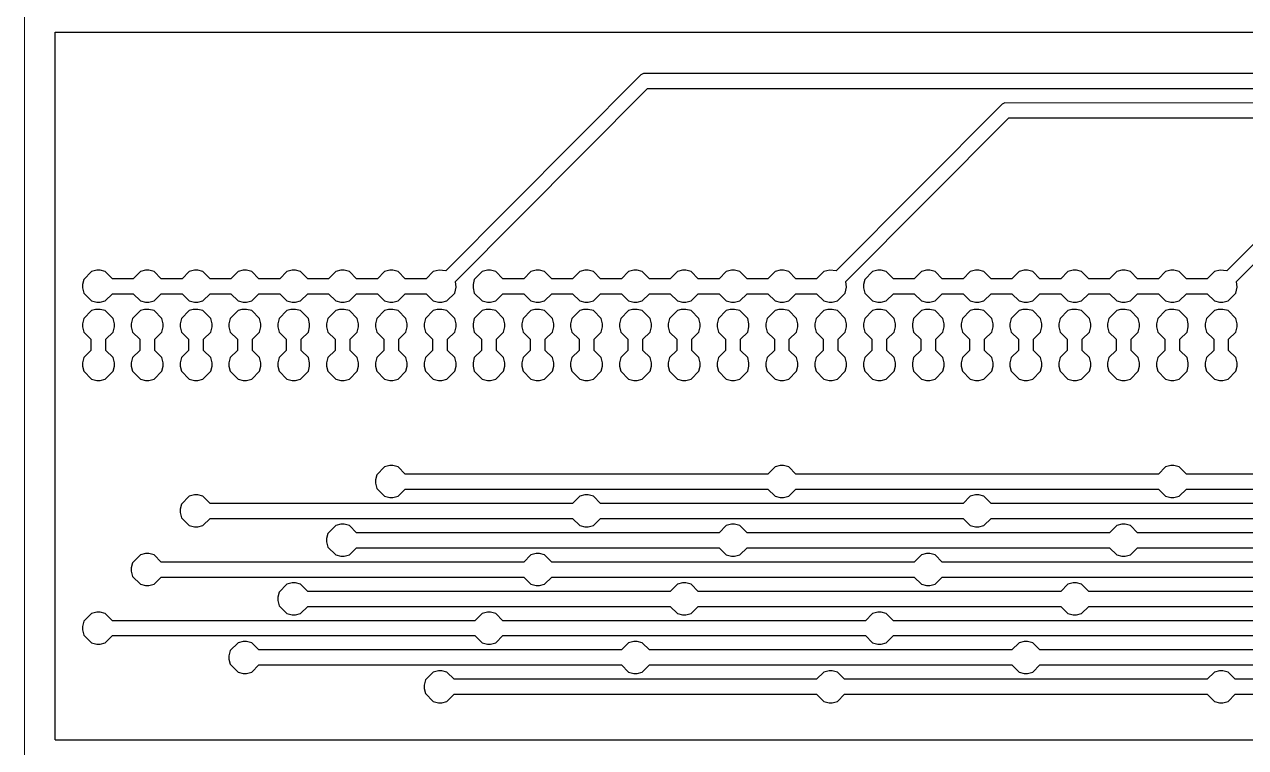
# Model space of a CAD drawing. Header units: millimetres. Extents: x -2 to 222, y 0 to 275.
# Drawn here: x -2 to 77.4, y 47.5 to 94.5 of the extents above; entities that cross this region are included whole.
import ezdxf

# ---------------------------------------------------------------- set-up
doc = ezdxf.new("R2010")
doc.units = ezdxf.units.MM
doc.layers.get('0').update_dxf_attribs({"linetype": 'CONTINUOUS', "lineweight": 5, "true_color": 0xffffff})
doc.layers.add('bottom', color=1, linetype='CONTINUOUS', lineweight=25, true_color=0xff0000)
doc.layers.add('plocica', color=7, linetype='CONTINUOUS', lineweight=25, true_color=0x000000)

msp = doc.modelspace()

# ---------------------------------------------------------------- linework, layer by layer
msp.add_line((-2, 0), (-2, 275))
at = {"layer": 'bottom'}
for points in [[(38.269333, 91.307), (38.269333, 91.307), (38.1, 91.222333), (25.4, 78.48), (24.976667, 78.522333), (24.595667, 78.437667), (24.13, 77.972), (22.775333, 77.972), (22.309667, 78.437667), (21.971, 78.522333), (21.759333, 78.522333), (21.420667, 78.437667), (20.955, 77.972), (19.600333, 77.972), (19.134667, 78.437667), (18.796, 78.522333), (18.584333, 78.522333), (18.245667, 78.437667), (17.78, 77.972), (16.425333, 77.972), (15.959667, 78.437667), (15.621, 78.522333), (15.409333, 78.522333), (15.070667, 78.437667), (14.605, 77.972), (13.250333, 77.972), (12.784667, 78.437667), (12.446, 78.522333), (12.234333, 78.522333), (11.895667, 78.437667), (11.43, 77.972), (10.075333, 77.972), (9.609667, 78.437667), (9.271, 78.522333), (9.059333, 78.522333), (8.720667, 78.437667), (8.255, 77.972), (6.900333, 77.972), (6.434667, 78.437667), (6.096, 78.522333), (5.884333, 78.522333), (5.545667, 78.437667), (5.08, 77.972), (3.725333, 77.972), (3.259667, 78.437667), (2.921, 78.522333), (2.709333, 78.522333), (2.370667, 78.437667), (1.862667, 77.929667), (1.778, 77.591), (1.778, 77.379333), (1.862667, 77.040667), (2.370667, 76.532667), (2.709333, 76.448), (2.921, 76.448), (3.259667, 76.532667), (3.725333, 76.998333), (5.08, 76.998333), (5.545667, 76.532667), (5.884333, 76.448), (6.096, 76.448), (6.434667, 76.532667), (6.900333, 76.998333), (8.255, 76.998333), (8.720667, 76.532667), (9.059333, 76.448), (9.271, 76.448), (9.609667, 76.532667), (10.075333, 76.998333), (11.43, 76.998333), (11.895667, 76.532667), (12.234333, 76.448), (12.446, 76.448), (12.784667, 76.532667), (13.250333, 76.998333), (14.605, 76.998333), (15.070667, 76.532667), (15.409333, 76.448), (15.621, 76.448), (15.959667, 76.532667), (16.425333, 76.998333), (17.78, 76.998333), (18.245667, 76.532667), (18.584333, 76.448), (18.796, 76.448), (19.134667, 76.532667), (19.600333, 76.998333), (20.955, 76.998333), (21.420667, 76.532667), (21.759333, 76.448), (21.971, 76.448), (22.309667, 76.532667), (22.775333, 76.998333), (24.13, 76.998333), (24.595667, 76.532667), (24.934333, 76.448), (25.146, 76.448), (25.484667, 76.532667), (25.992667, 77.040667), (26.077333, 77.421667), (26.035, 77.802667), (38.523333, 90.333333), (212.598, 90.333333)], [(213.106, 91.307), (38.269333, 91.307)], [(61.764333, 89.402), (61.764333, 89.402), (61.595, 89.317333), (50.8, 78.48), (50.376667, 78.522333), (49.995667, 78.437667), (49.53, 77.972), (48.175333, 77.972), (47.709667, 78.437667), (47.371, 78.522333), (47.159333, 78.522333), (46.820667, 78.437667), (46.355, 77.972), (45.000333, 77.972), (44.534667, 78.437667), (44.196, 78.522333), (43.984333, 78.522333), (43.645667, 78.437667), (43.18, 77.972), (41.825333, 77.972), (41.359667, 78.437667), (41.021, 78.522333), (40.809333, 78.522333), (40.470667, 78.437667), (40.005, 77.972), (38.650333, 77.972), (38.184667, 78.437667), (37.846, 78.522333), (37.634333, 78.522333), (37.295667, 78.437667), (36.83, 77.972), (35.475333, 77.972), (35.009667, 78.437667), (34.671, 78.522333), (34.459333, 78.522333), (34.120667, 78.437667), (33.655, 77.972), (32.300333, 77.972), (31.834667, 78.437667), (31.496, 78.522333), (31.284333, 78.522333), (30.945667, 78.437667), (30.48, 77.972), (29.125333, 77.972), (28.659667, 78.437667), (28.321, 78.522333), (28.109333, 78.522333), (27.770667, 78.437667), (27.262667, 77.929667), (27.178, 77.591), (27.178, 77.379333), (27.262667, 77.040667), (27.770667, 76.532667), (28.109333, 76.448), (28.321, 76.448), (28.659667, 76.532667), (29.125333, 76.998333), (30.48, 76.998333), (30.945667, 76.532667), (31.284333, 76.448), (31.496, 76.448), (31.834667, 76.532667), (32.300333, 76.998333), (33.655, 76.998333), (34.120667, 76.532667), (34.459333, 76.448), (34.671, 76.448), (35.009667, 76.532667), (35.475333, 76.998333), (36.83, 76.998333), (37.295667, 76.532667), (37.634333, 76.448), (37.846, 76.448), (38.184667, 76.532667), (38.650333, 76.998333), (40.005, 76.998333), (40.470667, 76.532667), (40.809333, 76.448), (41.021, 76.448), (41.359667, 76.532667), (41.825333, 76.998333), (43.18, 76.998333), (43.645667, 76.532667), (43.984333, 76.448), (44.196, 76.448), (44.534667, 76.532667), (45.000333, 76.998333), (46.355, 76.998333), (46.820667, 76.532667), (47.159333, 76.448), (47.371, 76.448), (47.709667, 76.532667), (48.175333, 76.998333), (49.53, 76.998333), (49.995667, 76.532667), (50.334333, 76.448), (50.546, 76.448), (50.884667, 76.532667), (51.392667, 77.040667), (51.477333, 77.421667), (51.435, 77.802667), (62.018333, 88.428333), (212.217, 88.428333)], [(212.555667, 89.359667), (61.764333, 89.402)], [(85.09, 87.412333), (76.2, 78.48), (75.776667, 78.522333), (75.395667, 78.437667), (74.93, 77.972), (73.575333, 77.972), (73.109667, 78.437667), (72.771, 78.522333), (72.559333, 78.522333), (72.220667, 78.437667), (71.755, 77.972), (70.400333, 77.972), (69.934667, 78.437667), (69.596, 78.522333), (69.384333, 78.522333), (69.045667, 78.437667), (68.58, 77.972), (67.225333, 77.972), (66.759667, 78.437667), (66.421, 78.522333), (66.209333, 78.522333), (65.870667, 78.437667), (65.405, 77.972), (64.050333, 77.972), (63.584667, 78.437667), (63.246, 78.522333), (63.034333, 78.522333), (62.695667, 78.437667), (62.23, 77.972), (60.875333, 77.972), (60.409667, 78.437667), (60.071, 78.522333), (59.859333, 78.522333), (59.520667, 78.437667), (59.055, 77.972), (57.700333, 77.972), (57.234667, 78.437667), (56.896, 78.522333), (56.684333, 78.522333), (56.345667, 78.437667), (55.88, 77.972), (54.525333, 77.972), (54.059667, 78.437667), (53.721, 78.522333), (53.509333, 78.522333), (53.170667, 78.437667), (52.662667, 77.929667), (52.578, 77.591), (52.578, 77.379333), (52.662667, 77.040667), (53.170667, 76.532667), (53.509333, 76.448), (53.721, 76.448), (54.059667, 76.532667), (54.525333, 76.998333), (55.88, 76.998333), (56.345667, 76.532667), (56.684333, 76.448), (56.896, 76.448), (57.234667, 76.532667), (57.700333, 76.998333), (59.055, 76.998333), (59.520667, 76.532667), (59.859333, 76.448), (60.071, 76.448), (60.409667, 76.532667), (60.875333, 76.998333), (62.23, 76.998333), (62.695667, 76.532667), (63.034333, 76.448), (63.246, 76.448), (63.584667, 76.532667), (64.050333, 76.998333), (65.405, 76.998333), (65.870667, 76.532667), (66.209333, 76.448), (66.421, 76.448), (66.759667, 76.532667), (67.225333, 76.998333), (68.58, 76.998333), (69.045667, 76.532667), (69.384333, 76.448), (69.596, 76.448), (69.934667, 76.532667), (70.400333, 76.998333), (71.755, 76.998333), (72.220667, 76.532667), (72.559333, 76.448), (72.771, 76.448), (73.109667, 76.532667), (73.575333, 76.998333), (74.93, 76.998333), (75.395667, 76.532667), (75.734333, 76.448), (75.946, 76.448), (76.284667, 76.532667), (76.792667, 77.040667), (76.877333, 77.421667), (76.835, 77.802667), (85.513333, 86.523333)], [(2.624667, 75.982333), (2.624667, 75.982333), (2.370667, 75.897667), (1.862667, 75.389667), (1.778, 75.051), (1.778, 74.839333), (1.862667, 74.500667), (2.328333, 74.035), (2.328333, 73.315333), (1.862667, 72.849667), (1.778, 72.511), (1.778, 72.299333), (1.862667, 71.960667), (2.370667, 71.452667), (2.709333, 71.368), (2.921, 71.368), (3.259667, 71.452667), (3.767667, 71.960667), (3.852333, 72.299333), (3.852333, 72.511), (3.767667, 72.849667), (3.302, 73.315333), (3.302, 74.035), (3.767667, 74.500667), (3.852333, 74.839333), (3.852333, 75.051), (3.767667, 75.389667), (3.259667, 75.897667), (2.921, 75.982333), (2.624667, 75.982333)], [(5.799667, 75.982333), (5.799667, 75.982333), (5.545667, 75.897667), (5.037667, 75.389667), (4.953, 75.051), (4.953, 74.839333), (5.037667, 74.500667), (5.503333, 74.035), (5.503333, 73.315333), (5.037667, 72.849667), (4.953, 72.511), (4.953, 72.299333), (5.037667, 71.960667), (5.545667, 71.452667), (5.884333, 71.368), (6.096, 71.368), (6.434667, 71.452667), (6.942667, 71.960667), (7.027333, 72.299333), (7.027333, 72.511), (6.942667, 72.849667), (6.477, 73.315333), (6.477, 74.035), (6.942667, 74.500667), (7.027333, 74.839333), (7.027333, 75.051), (6.942667, 75.389667), (6.434667, 75.897667), (6.096, 75.982333), (5.799667, 75.982333)], [(8.974667, 75.982333), (8.974667, 75.982333), (8.720667, 75.897667), (8.212667, 75.389667), (8.128, 75.051), (8.128, 74.839333), (8.212667, 74.500667), (8.678333, 74.035), (8.678333, 73.315333), (8.212667, 72.849667), (8.128, 72.511), (8.128, 72.299333), (8.212667, 71.960667), (8.720667, 71.452667), (9.059333, 71.368), (9.271, 71.368), (9.609667, 71.452667), (10.117667, 71.960667), (10.202333, 72.299333), (10.202333, 72.511), (10.117667, 72.849667), (9.652, 73.315333), (9.652, 74.035), (10.117667, 74.500667), (10.202333, 74.839333), (10.202333, 75.051), (10.117667, 75.389667), (9.609667, 75.897667), (9.271, 75.982333), (8.974667, 75.982333)], [(12.149667, 75.982333), (12.149667, 75.982333), (11.895667, 75.897667), (11.387667, 75.389667), (11.303, 75.051), (11.303, 74.839333), (11.387667, 74.500667), (11.853333, 74.035), (11.853333, 73.315333), (11.387667, 72.849667), (11.303, 72.511), (11.303, 72.299333), (11.387667, 71.960667), (11.895667, 71.452667), (12.234333, 71.368), (12.446, 71.368), (12.784667, 71.452667), (13.292667, 71.960667), (13.377333, 72.299333), (13.377333, 72.511), (13.292667, 72.849667), (12.827, 73.315333), (12.827, 74.035), (13.292667, 74.500667), (13.377333, 74.839333), (13.377333, 75.051), (13.292667, 75.389667), (12.784667, 75.897667), (12.446, 75.982333), (12.149667, 75.982333)], [(15.324667, 75.982333), (15.324667, 75.982333), (15.070667, 75.897667), (14.562667, 75.389667), (14.478, 75.051), (14.478, 74.839333), (14.562667, 74.500667), (15.028333, 74.035), (15.028333, 73.315333), (14.562667, 72.849667), (14.478, 72.511), (14.478, 72.299333), (14.562667, 71.960667), (15.070667, 71.452667), (15.409333, 71.368), (15.621, 71.368), (15.959667, 71.452667), (16.467667, 71.960667), (16.552333, 72.299333), (16.552333, 72.511), (16.467667, 72.849667), (16.002, 73.315333), (16.002, 74.035), (16.467667, 74.500667), (16.552333, 74.839333), (16.552333, 75.051), (16.467667, 75.389667), (15.959667, 75.897667), (15.621, 75.982333), (15.324667, 75.982333)], [(18.499667, 75.982333), (18.499667, 75.982333), (18.245667, 75.897667), (17.737667, 75.389667), (17.653, 75.051), (17.653, 74.839333), (17.737667, 74.500667), (18.203333, 74.035), (18.203333, 73.315333), (17.737667, 72.849667), (17.653, 72.511), (17.653, 72.299333), (17.737667, 71.960667), (18.245667, 71.452667), (18.584333, 71.368), (18.796, 71.368), (19.134667, 71.452667), (19.642667, 71.960667), (19.727333, 72.299333), (19.727333, 72.511), (19.642667, 72.849667), (19.177, 73.315333), (19.177, 74.035), (19.642667, 74.500667), (19.727333, 74.839333), (19.727333, 75.051), (19.642667, 75.389667), (19.134667, 75.897667), (18.796, 75.982333), (18.499667, 75.982333)], [(21.674667, 75.982333), (21.674667, 75.982333), (21.420667, 75.897667), (20.912667, 75.389667), (20.828, 75.051), (20.828, 74.839333), (20.912667, 74.500667), (21.378333, 74.035), (21.378333, 73.315333), (20.912667, 72.849667), (20.828, 72.511), (20.828, 72.299333), (20.912667, 71.960667), (21.420667, 71.452667), (21.759333, 71.368), (21.971, 71.368), (22.309667, 71.452667), (22.817667, 71.960667), (22.902333, 72.299333), (22.902333, 72.511), (22.817667, 72.849667), (22.352, 73.315333), (22.352, 74.035), (22.817667, 74.500667), (22.902333, 74.839333), (22.902333, 75.051), (22.817667, 75.389667), (22.309667, 75.897667), (21.971, 75.982333), (21.674667, 75.982333)], [(24.849667, 75.982333), (24.849667, 75.982333), (24.595667, 75.897667), (24.087667, 75.389667), (24.003, 75.051), (24.003, 74.839333), (24.087667, 74.500667), (24.553333, 74.035), (24.553333, 73.315333), (24.087667, 72.849667), (24.003, 72.511), (24.003, 72.299333), (24.087667, 71.960667), (24.595667, 71.452667), (24.934333, 71.368), (25.146, 71.368), (25.484667, 71.452667), (25.992667, 71.960667), (26.077333, 72.299333), (26.077333, 72.511), (25.992667, 72.849667), (25.527, 73.315333), (25.527, 74.035), (25.992667, 74.500667), (26.077333, 74.839333), (26.077333, 75.051), (25.992667, 75.389667), (25.484667, 75.897667), (25.146, 75.982333), (24.849667, 75.982333)], [(28.024667, 75.982333), (28.024667, 75.982333), (27.770667, 75.897667), (27.262667, 75.389667), (27.178, 75.051), (27.178, 74.839333), (27.262667, 74.500667), (27.728333, 74.035), (27.728333, 73.315333), (27.262667, 72.849667), (27.178, 72.511), (27.178, 72.299333), (27.262667, 71.960667), (27.770667, 71.452667), (28.109333, 71.368), (28.321, 71.368), (28.659667, 71.452667), (29.167667, 71.960667), (29.252333, 72.299333), (29.252333, 72.511), (29.167667, 72.849667), (28.702, 73.315333), (28.702, 74.035), (29.167667, 74.500667), (29.252333, 74.839333), (29.252333, 75.051), (29.167667, 75.389667), (28.659667, 75.897667), (28.321, 75.982333), (28.024667, 75.982333)], [(31.199667, 75.982333), (31.199667, 75.982333), (30.945667, 75.897667), (30.437667, 75.389667), (30.353, 75.051), (30.353, 74.839333), (30.437667, 74.500667), (30.903333, 74.035), (30.903333, 73.315333), (30.437667, 72.849667), (30.353, 72.511), (30.353, 72.299333), (30.437667, 71.960667), (30.945667, 71.452667), (31.284333, 71.368), (31.496, 71.368), (31.834667, 71.452667), (32.342667, 71.960667), (32.427333, 72.299333), (32.427333, 72.511), (32.342667, 72.849667), (31.877, 73.315333), (31.877, 74.035), (32.342667, 74.500667), (32.427333, 74.839333), (32.427333, 75.051), (32.342667, 75.389667), (31.834667, 75.897667), (31.496, 75.982333), (31.199667, 75.982333)], [(34.374667, 75.982333), (34.374667, 75.982333), (34.120667, 75.897667), (33.612667, 75.389667), (33.528, 75.051), (33.528, 74.839333), (33.612667, 74.500667), (34.078333, 74.035), (34.078333, 73.315333), (33.612667, 72.849667), (33.528, 72.511), (33.528, 72.299333), (33.612667, 71.960667), (34.120667, 71.452667), (34.459333, 71.368), (34.671, 71.368), (35.009667, 71.452667), (35.517667, 71.960667), (35.602333, 72.299333), (35.602333, 72.511), (35.517667, 72.849667), (35.052, 73.315333), (35.052, 74.035), (35.517667, 74.500667), (35.602333, 74.839333), (35.602333, 75.051), (35.517667, 75.389667), (35.009667, 75.897667), (34.671, 75.982333), (34.374667, 75.982333)], [(37.549667, 75.982333), (37.549667, 75.982333), (37.295667, 75.897667), (36.787667, 75.389667), (36.703, 75.051), (36.703, 74.839333), (36.787667, 74.500667), (37.253333, 74.035), (37.253333, 73.315333), (36.787667, 72.849667), (36.703, 72.511), (36.703, 72.299333), (36.787667, 71.960667), (37.295667, 71.452667), (37.634333, 71.368), (37.846, 71.368), (38.184667, 71.452667), (38.692667, 71.960667), (38.777333, 72.299333), (38.777333, 72.511), (38.692667, 72.849667), (38.227, 73.315333), (38.227, 74.035), (38.692667, 74.500667), (38.777333, 74.839333), (38.777333, 75.051), (38.692667, 75.389667), (38.184667, 75.897667), (37.846, 75.982333), (37.549667, 75.982333)], [(40.724667, 75.982333), (40.724667, 75.982333), (40.470667, 75.897667), (39.962667, 75.389667), (39.878, 75.051), (39.878, 74.839333), (39.962667, 74.500667), (40.428333, 74.035), (40.428333, 73.315333), (39.962667, 72.849667), (39.878, 72.511), (39.878, 72.299333), (39.962667, 71.960667), (40.470667, 71.452667), (40.809333, 71.368), (41.021, 71.368), (41.359667, 71.452667), (41.867667, 71.960667), (41.952333, 72.299333), (41.952333, 72.511), (41.867667, 72.849667), (41.402, 73.315333), (41.402, 74.035), (41.867667, 74.500667), (41.952333, 74.839333), (41.952333, 75.051), (41.867667, 75.389667), (41.359667, 75.897667), (41.021, 75.982333), (40.724667, 75.982333)], [(43.899667, 75.982333), (43.899667, 75.982333), (43.645667, 75.897667), (43.137667, 75.389667), (43.053, 75.051), (43.053, 74.839333), (43.137667, 74.500667), (43.603333, 74.035), (43.603333, 73.315333), (43.137667, 72.849667), (43.053, 72.511), (43.053, 72.299333), (43.137667, 71.960667), (43.645667, 71.452667), (43.984333, 71.368), (44.196, 71.368), (44.534667, 71.452667), (45.042667, 71.960667), (45.127333, 72.299333), (45.127333, 72.511), (45.042667, 72.849667), (44.577, 73.315333), (44.577, 74.035), (45.042667, 74.500667), (45.127333, 74.839333), (45.127333, 75.051), (45.042667, 75.389667), (44.534667, 75.897667), (44.196, 75.982333), (43.899667, 75.982333)], [(47.074667, 75.982333), (47.074667, 75.982333), (46.820667, 75.897667), (46.312667, 75.389667), (46.228, 75.051), (46.228, 74.839333), (46.312667, 74.500667), (46.778333, 74.035), (46.778333, 73.315333), (46.312667, 72.849667), (46.228, 72.511), (46.228, 72.299333), (46.312667, 71.960667), (46.820667, 71.452667), (47.159333, 71.368), (47.371, 71.368), (47.709667, 71.452667), (48.217667, 71.960667), (48.302333, 72.299333), (48.302333, 72.511), (48.217667, 72.849667), (47.752, 73.315333), (47.752, 74.035), (48.217667, 74.500667), (48.302333, 74.839333), (48.302333, 75.051), (48.217667, 75.389667), (47.709667, 75.897667), (47.371, 75.982333), (47.074667, 75.982333)], [(50.249667, 75.982333), (50.249667, 75.982333), (49.995667, 75.897667), (49.487667, 75.389667), (49.403, 75.051), (49.403, 74.839333), (49.487667, 74.500667), (49.953333, 74.035), (49.953333, 73.315333), (49.487667, 72.849667), (49.403, 72.511), (49.403, 72.299333), (49.487667, 71.960667), (49.995667, 71.452667), (50.334333, 71.368), (50.546, 71.368), (50.884667, 71.452667), (51.392667, 71.960667), (51.477333, 72.299333), (51.477333, 72.511), (51.392667, 72.849667), (50.927, 73.315333), (50.927, 74.035), (51.392667, 74.500667), (51.477333, 74.839333), (51.477333, 75.051), (51.392667, 75.389667), (50.884667, 75.897667), (50.546, 75.982333), (50.249667, 75.982333)], [(53.424667, 75.982333), (53.424667, 75.982333), (53.170667, 75.897667), (52.662667, 75.389667), (52.578, 75.051), (52.578, 74.839333), (52.662667, 74.500667), (53.128333, 74.035), (53.128333, 73.315333), (52.662667, 72.849667), (52.578, 72.511), (52.578, 72.299333), (52.662667, 71.960667), (53.170667, 71.452667), (53.509333, 71.368), (53.721, 71.368), (54.059667, 71.452667), (54.567667, 71.960667), (54.652333, 72.299333), (54.652333, 72.511), (54.567667, 72.849667), (54.102, 73.315333), (54.102, 74.035), (54.567667, 74.500667), (54.652333, 74.839333), (54.652333, 75.051), (54.567667, 75.389667), (54.059667, 75.897667), (53.721, 75.982333), (53.424667, 75.982333)], [(56.599667, 75.982333), (56.599667, 75.982333), (56.345667, 75.897667), (55.837667, 75.389667), (55.753, 75.051), (55.753, 74.839333), (55.837667, 74.500667), (56.303333, 74.035), (56.303333, 73.315333), (55.837667, 72.849667), (55.753, 72.511), (55.753, 72.299333), (55.837667, 71.960667), (56.345667, 71.452667), (56.684333, 71.368), (56.896, 71.368), (57.234667, 71.452667), (57.742667, 71.960667), (57.827333, 72.299333), (57.827333, 72.511), (57.742667, 72.849667), (57.277, 73.315333), (57.277, 74.035), (57.742667, 74.500667), (57.827333, 74.839333), (57.827333, 75.051), (57.742667, 75.389667), (57.234667, 75.897667), (56.896, 75.982333), (56.599667, 75.982333)], [(59.774667, 75.982333), (59.774667, 75.982333), (59.520667, 75.897667), (59.012667, 75.389667), (58.928, 75.051), (58.928, 74.839333), (59.012667, 74.500667), (59.478333, 74.035), (59.478333, 73.315333), (59.012667, 72.849667), (58.928, 72.511), (58.928, 72.299333), (59.012667, 71.960667), (59.520667, 71.452667), (59.859333, 71.368), (60.071, 71.368), (60.409667, 71.452667), (60.917667, 71.960667), (61.002333, 72.299333), (61.002333, 72.511), (60.917667, 72.849667), (60.452, 73.315333), (60.452, 74.035), (60.917667, 74.500667), (61.002333, 74.839333), (61.002333, 75.051), (60.917667, 75.389667), (60.409667, 75.897667), (60.071, 75.982333), (59.774667, 75.982333)], [(62.949667, 75.982333), (62.949667, 75.982333), (62.695667, 75.897667), (62.187667, 75.389667), (62.103, 75.051), (62.103, 74.839333), (62.187667, 74.500667), (62.653333, 74.035), (62.653333, 73.315333), (62.187667, 72.849667), (62.103, 72.511), (62.103, 72.299333), (62.187667, 71.960667), (62.695667, 71.452667), (63.034333, 71.368), (63.246, 71.368), (63.584667, 71.452667), (64.092667, 71.960667), (64.177333, 72.299333), (64.177333, 72.511), (64.092667, 72.849667), (63.627, 73.315333), (63.627, 74.035), (64.092667, 74.500667), (64.177333, 74.839333), (64.177333, 75.051), (64.092667, 75.389667), (63.584667, 75.897667), (63.246, 75.982333), (62.949667, 75.982333)], [(66.124667, 75.982333), (66.124667, 75.982333), (65.870667, 75.897667), (65.362667, 75.389667), (65.278, 75.051), (65.278, 74.839333), (65.362667, 74.500667), (65.828333, 74.035), (65.828333, 73.315333), (65.362667, 72.849667), (65.278, 72.511), (65.278, 72.299333), (65.362667, 71.960667), (65.870667, 71.452667), (66.209333, 71.368), (66.421, 71.368), (66.759667, 71.452667), (67.267667, 71.960667), (67.352333, 72.299333), (67.352333, 72.511), (67.267667, 72.849667), (66.802, 73.315333), (66.802, 74.035), (67.267667, 74.500667), (67.352333, 74.839333), (67.352333, 75.051), (67.267667, 75.389667), (66.759667, 75.897667), (66.421, 75.982333), (66.124667, 75.982333)], [(69.299667, 75.982333), (69.299667, 75.982333), (69.045667, 75.897667), (68.537667, 75.389667), (68.453, 75.051), (68.453, 74.839333), (68.537667, 74.500667), (69.003333, 74.035), (69.003333, 73.315333), (68.537667, 72.849667), (68.453, 72.511), (68.453, 72.299333), (68.537667, 71.960667), (69.045667, 71.452667), (69.384333, 71.368), (69.596, 71.368), (69.934667, 71.452667), (70.442667, 71.960667), (70.527333, 72.299333), (70.527333, 72.511), (70.442667, 72.849667), (69.977, 73.315333), (69.977, 74.035), (70.442667, 74.500667), (70.527333, 74.839333), (70.527333, 75.051), (70.442667, 75.389667), (69.934667, 75.897667), (69.596, 75.982333), (69.299667, 75.982333)], [(72.474667, 75.982333), (72.474667, 75.982333), (72.220667, 75.897667), (71.712667, 75.389667), (71.628, 75.051), (71.628, 74.839333), (71.712667, 74.500667), (72.178333, 74.035), (72.178333, 73.315333), (71.712667, 72.849667), (71.628, 72.511), (71.628, 72.299333), (71.712667, 71.960667), (72.220667, 71.452667), (72.559333, 71.368), (72.771, 71.368), (73.109667, 71.452667), (73.617667, 71.960667), (73.702333, 72.299333), (73.702333, 72.511), (73.617667, 72.849667), (73.152, 73.315333), (73.152, 74.035), (73.617667, 74.500667), (73.702333, 74.839333), (73.702333, 75.051), (73.617667, 75.389667), (73.109667, 75.897667), (72.771, 75.982333), (72.474667, 75.982333)], [(75.649667, 75.982333), (75.649667, 75.982333), (75.395667, 75.897667), (74.887667, 75.389667), (74.803, 75.051), (74.803, 74.839333), (74.887667, 74.500667), (75.353333, 74.035), (75.353333, 73.315333), (74.887667, 72.849667), (74.803, 72.511), (74.803, 72.299333), (74.887667, 71.960667), (75.395667, 71.452667), (75.734333, 71.368), (75.946, 71.368), (76.284667, 71.452667), (76.792667, 71.960667), (76.877333, 72.299333), (76.877333, 72.511), (76.792667, 72.849667), (76.327, 73.315333), (76.327, 74.035), (76.792667, 74.500667), (76.877333, 74.839333), (76.877333, 75.051), (76.792667, 75.389667), (76.284667, 75.897667), (75.946, 75.982333), (75.649667, 75.982333)], [(97.155, 65.272), (73.575333, 65.272), (73.109667, 65.737667), (72.771, 65.822333), (72.559333, 65.822333), (72.220667, 65.737667), (71.755, 65.272), (48.175333, 65.272), (47.709667, 65.737667), (47.371, 65.822333), (47.159333, 65.822333), (46.820667, 65.737667), (46.355, 65.272), (22.775333, 65.272), (22.309667, 65.737667), (21.971, 65.822333), (21.759333, 65.822333), (21.420667, 65.737667), (20.912667, 65.229667), (20.828, 64.891), (20.828, 64.679333), (20.912667, 64.340667), (21.420667, 63.832667), (21.759333, 63.748), (21.971, 63.748), (22.309667, 63.832667), (22.775333, 64.298333), (46.355, 64.298333), (46.820667, 63.832667), (47.159333, 63.748), (47.371, 63.748), (47.709667, 63.832667), (48.175333, 64.298333), (71.755, 64.298333), (72.220667, 63.832667), (72.559333, 63.748), (72.771, 63.748), (73.109667, 63.832667), (73.575333, 64.298333), (97.155, 64.298333)], [(84.455, 63.367), (60.875333, 63.367), (60.409667, 63.832667), (60.071, 63.917333), (59.859333, 63.917333), (59.520667, 63.832667), (59.055, 63.367), (35.475333, 63.367), (35.009667, 63.832667), (34.671, 63.917333), (34.459333, 63.917333), (34.120667, 63.832667), (33.655, 63.367), (10.075333, 63.367), (9.609667, 63.832667), (9.271, 63.917333), (9.059333, 63.917333), (8.720667, 63.832667), (8.212667, 63.324667), (8.128, 62.986), (8.128, 62.774333), (8.212667, 62.435667), (8.720667, 61.927667), (9.059333, 61.843), (9.271, 61.843), (9.609667, 61.927667), (10.075333, 62.393333), (33.655, 62.393333), (34.120667, 61.927667), (34.459333, 61.843), (34.671, 61.843), (35.009667, 61.927667), (35.475333, 62.393333), (59.055, 62.393333), (59.520667, 61.927667), (59.859333, 61.843), (60.071, 61.843), (60.409667, 61.927667), (60.875333, 62.393333), (84.455, 62.393333)], [(93.98, 61.462), (70.400333, 61.462), (69.934667, 61.927667), (69.596, 62.012333), (69.384333, 62.012333), (69.045667, 61.927667), (68.58, 61.462), (45.000333, 61.462), (44.534667, 61.927667), (44.196, 62.012333), (43.984333, 62.012333), (43.645667, 61.927667), (43.18, 61.462), (19.600333, 61.462), (19.134667, 61.927667), (18.796, 62.012333), (18.584333, 62.012333), (18.245667, 61.927667), (17.737667, 61.419667), (17.653, 61.081), (17.653, 60.869333), (17.737667, 60.530667), (18.245667, 60.022667), (18.584333, 59.938), (18.796, 59.938), (19.134667, 60.022667), (19.600333, 60.488333), (43.18, 60.488333), (43.645667, 60.022667), (43.984333, 59.938), (44.196, 59.938), (44.534667, 60.022667), (45.000333, 60.488333), (68.58, 60.488333), (69.045667, 60.022667), (69.384333, 59.938), (69.596, 59.938), (69.934667, 60.022667), (70.400333, 60.488333), (93.98, 60.488333)], [(81.28, 59.557), (57.700333, 59.557), (57.234667, 60.022667), (56.896, 60.107333), (56.684333, 60.107333), (56.345667, 60.022667), (55.88, 59.557), (32.300333, 59.557), (31.834667, 60.022667), (31.496, 60.107333), (31.284333, 60.107333), (30.945667, 60.022667), (30.48, 59.557), (6.900333, 59.557), (6.434667, 60.022667), (6.096, 60.107333), (5.884333, 60.107333), (5.545667, 60.022667), (5.037667, 59.514667), (4.953, 59.176), (4.953, 58.964333), (5.037667, 58.625667), (5.545667, 58.117667), (5.884333, 58.033), (6.096, 58.033), (6.434667, 58.117667), (6.900333, 58.583333), (30.48, 58.583333), (30.945667, 58.117667), (31.284333, 58.033), (31.496, 58.033), (31.834667, 58.117667), (32.300333, 58.583333), (55.88, 58.583333), (56.345667, 58.117667), (56.684333, 58.033), (56.896, 58.033), (57.234667, 58.117667), (57.700333, 58.583333), (81.28, 58.583333)], [(90.805, 57.652), (67.225333, 57.652), (66.759667, 58.117667), (66.421, 58.202333), (66.209333, 58.202333), (65.870667, 58.117667), (65.405, 57.652), (41.825333, 57.652), (41.359667, 58.117667), (41.021, 58.202333), (40.809333, 58.202333), (40.470667, 58.117667), (40.005, 57.652), (16.425333, 57.652), (15.959667, 58.117667), (15.621, 58.202333), (15.409333, 58.202333), (15.070667, 58.117667), (14.562667, 57.609667), (14.478, 57.271), (14.478, 57.059333), (14.562667, 56.720667), (15.070667, 56.212667), (15.409333, 56.128), (15.621, 56.128), (15.959667, 56.212667), (16.425333, 56.678333), (40.005, 56.678333), (40.470667, 56.212667), (40.809333, 56.128), (41.021, 56.128), (41.359667, 56.212667), (41.825333, 56.678333), (65.405, 56.678333), (65.870667, 56.212667), (66.209333, 56.128), (66.421, 56.128), (66.759667, 56.212667), (67.225333, 56.678333), (90.805, 56.678333)], [(78.105, 55.747), (54.525333, 55.747), (54.059667, 56.212667), (53.721, 56.297333), (53.509333, 56.297333), (53.170667, 56.212667), (52.705, 55.747), (29.125333, 55.747), (28.659667, 56.212667), (28.321, 56.297333), (28.109333, 56.297333), (27.770667, 56.212667), (27.305, 55.747), (3.725333, 55.747), (3.259667, 56.212667), (2.921, 56.297333), (2.709333, 56.297333), (2.370667, 56.212667), (1.862667, 55.704667), (1.778, 55.366), (1.778, 55.154333), (1.862667, 54.815667), (2.370667, 54.307667), (2.709333, 54.223), (2.921, 54.223), (3.259667, 54.307667), (3.725333, 54.773333), (27.305, 54.773333), (27.770667, 54.307667), (28.109333, 54.223), (28.321, 54.223), (28.659667, 54.307667), (29.125333, 54.773333), (52.705, 54.773333), (53.170667, 54.307667), (53.509333, 54.223), (53.721, 54.223), (54.059667, 54.307667), (54.525333, 54.773333), (78.105, 54.773333)], [(87.63, 53.842), (64.050333, 53.842), (63.584667, 54.307667), (63.246, 54.392333), (63.034333, 54.392333), (62.695667, 54.307667), (62.23, 53.842), (38.650333, 53.842), (38.184667, 54.307667), (37.846, 54.392333), (37.634333, 54.392333), (37.295667, 54.307667), (36.83, 53.842), (13.250333, 53.842), (12.784667, 54.307667), (12.446, 54.392333), (12.234333, 54.392333), (11.895667, 54.307667), (11.387667, 53.799667), (11.303, 53.461), (11.303, 53.249333), (11.387667, 52.910667), (11.895667, 52.402667), (12.234333, 52.318), (12.446, 52.318), (12.784667, 52.402667), (13.250333, 52.868333), (36.83, 52.868333), (37.295667, 52.402667), (37.634333, 52.318), (37.846, 52.318), (38.184667, 52.402667), (38.650333, 52.868333), (62.23, 52.868333), (62.695667, 52.402667), (63.034333, 52.318), (63.246, 52.318), (63.584667, 52.402667), (64.050333, 52.868333), (87.63, 52.868333)], [(100.33, 51.937), (76.750333, 51.937), (76.284667, 52.402667), (75.946, 52.487333), (75.734333, 52.487333), (75.395667, 52.402667), (74.93, 51.937), (51.350333, 51.937), (50.884667, 52.402667), (50.546, 52.487333), (50.334333, 52.487333), (49.995667, 52.402667), (49.53, 51.937), (25.950333, 51.937), (25.484667, 52.402667), (25.146, 52.487333), (24.934333, 52.487333), (24.595667, 52.402667), (24.087667, 51.894667), (24.003, 51.556), (24.003, 51.344333), (24.087667, 51.005667), (24.595667, 50.497667), (24.934333, 50.413), (25.146, 50.413), (25.484667, 50.497667), (25.950333, 50.963333), (49.53, 50.963333), (49.995667, 50.497667), (50.334333, 50.413), (50.546, 50.413), (50.884667, 50.497667), (51.350333, 50.963333), (74.93, 50.963333), (75.395667, 50.497667), (75.734333, 50.413), (75.946, 50.413), (76.284667, 50.497667), (76.750333, 50.963333), (100.33, 50.963333)]]:
    msp.add_lwpolyline(points, dxfattribs=at)
at = {"layer": 'plocica'}
for p, q in [((0, 48), (0, 94)), ((0, 94), (220, 94)), ((0, 48), (220, 48))]:
    msp.add_line(p, q, dxfattribs=at)

doc.saveas('drawing.dxf')
